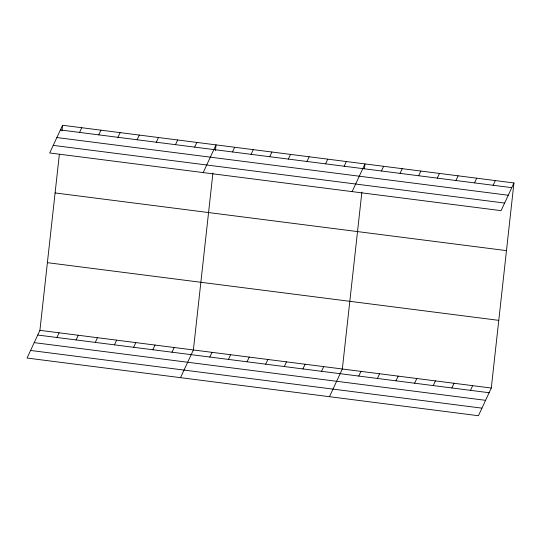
<?xml version="1.0" encoding="UTF-8"?>
<svg xmlns="http://www.w3.org/2000/svg" width="541" height="541" viewBox="0 0 541 541"><rect width="100%" height="100%" fill="white"/><g stroke="black" fill="none" stroke-linecap="round" stroke-linejoin="round"><path stroke-width="0.81" d="M513.95 182.953L501.088 210.652L49.711 152.968L62.573 125.269L513.95 182.953L491.289 388.032L478.427 415.731L27.05 358.047L39.912 330.348L59.368 154.273M61.951 130.908L62.573 125.269M212.924 173.079L193.38 349.959L180.518 377.665M215.419 150.52L216.042 144.88L203.179 172.586M361.882 192.116L342.331 368.996L329.476 396.695M364.458 168.751L364.992 163.916L352.137 191.615M79.574 132.41L81.759 127.717M98.76 134.865L100.937 130.171M117.945 137.313L120.122 132.619M137.13 139.767L139.308 135.074M56.913 337.489L59.091 332.796M156.308 142.215L158.493 137.522M76.098 339.944L78.276 335.251M175.494 144.67L177.671 139.977M95.284 342.392L97.461 337.699M194.679 147.118L196.856 142.425M114.462 344.847L116.646 340.154M133.647 347.295L135.825 342.602M232.481 151.953L234.659 147.26M152.833 349.75L155.01 345.057M251.098 154.334L253.283 149.641M172.018 352.198L174.195 347.505M269.722 156.714L271.9 152.014M288.339 159.088L290.517 154.395M209.82 357.033L211.998 352.34M306.957 161.468L309.134 156.775M228.437 359.413L230.615 354.72M325.581 163.849L327.758 159.155M247.054 361.794L249.239 357.094M344.198 166.229L346.375 161.536M265.678 364.167L267.856 359.474M284.296 366.548L286.473 361.855M381.439 170.99L383.616 166.297M302.913 368.928L305.097 364.235M400.056 173.37L402.233 168.67M321.537 371.309L323.714 366.615M418.673 175.744L420.851 171.051M437.297 178.124L439.475 173.431M358.771 376.069L360.955 371.376M455.914 180.505L458.092 175.811M377.395 378.45L379.572 373.75M474.531 182.885L476.709 178.192M396.012 380.823L398.19 376.13M493.149 185.265L495.333 180.572M414.629 383.204L416.813 378.511M433.253 385.584L435.431 380.891M451.87 387.965L454.048 383.271M470.487 390.345L472.665 385.652M60.396 129.962L511.772 187.646M56.866 137.556L508.249 195.24M53.234 145.38L504.618 203.064M55.094 192.941L506.471 250.625M47.392 262.669L498.768 320.353M39.912 330.348L491.289 388.032M37.728 335.041L489.111 392.725M34.205 342.636L485.581 400.32M30.573 350.46L481.95 408.144"/></g></svg>
